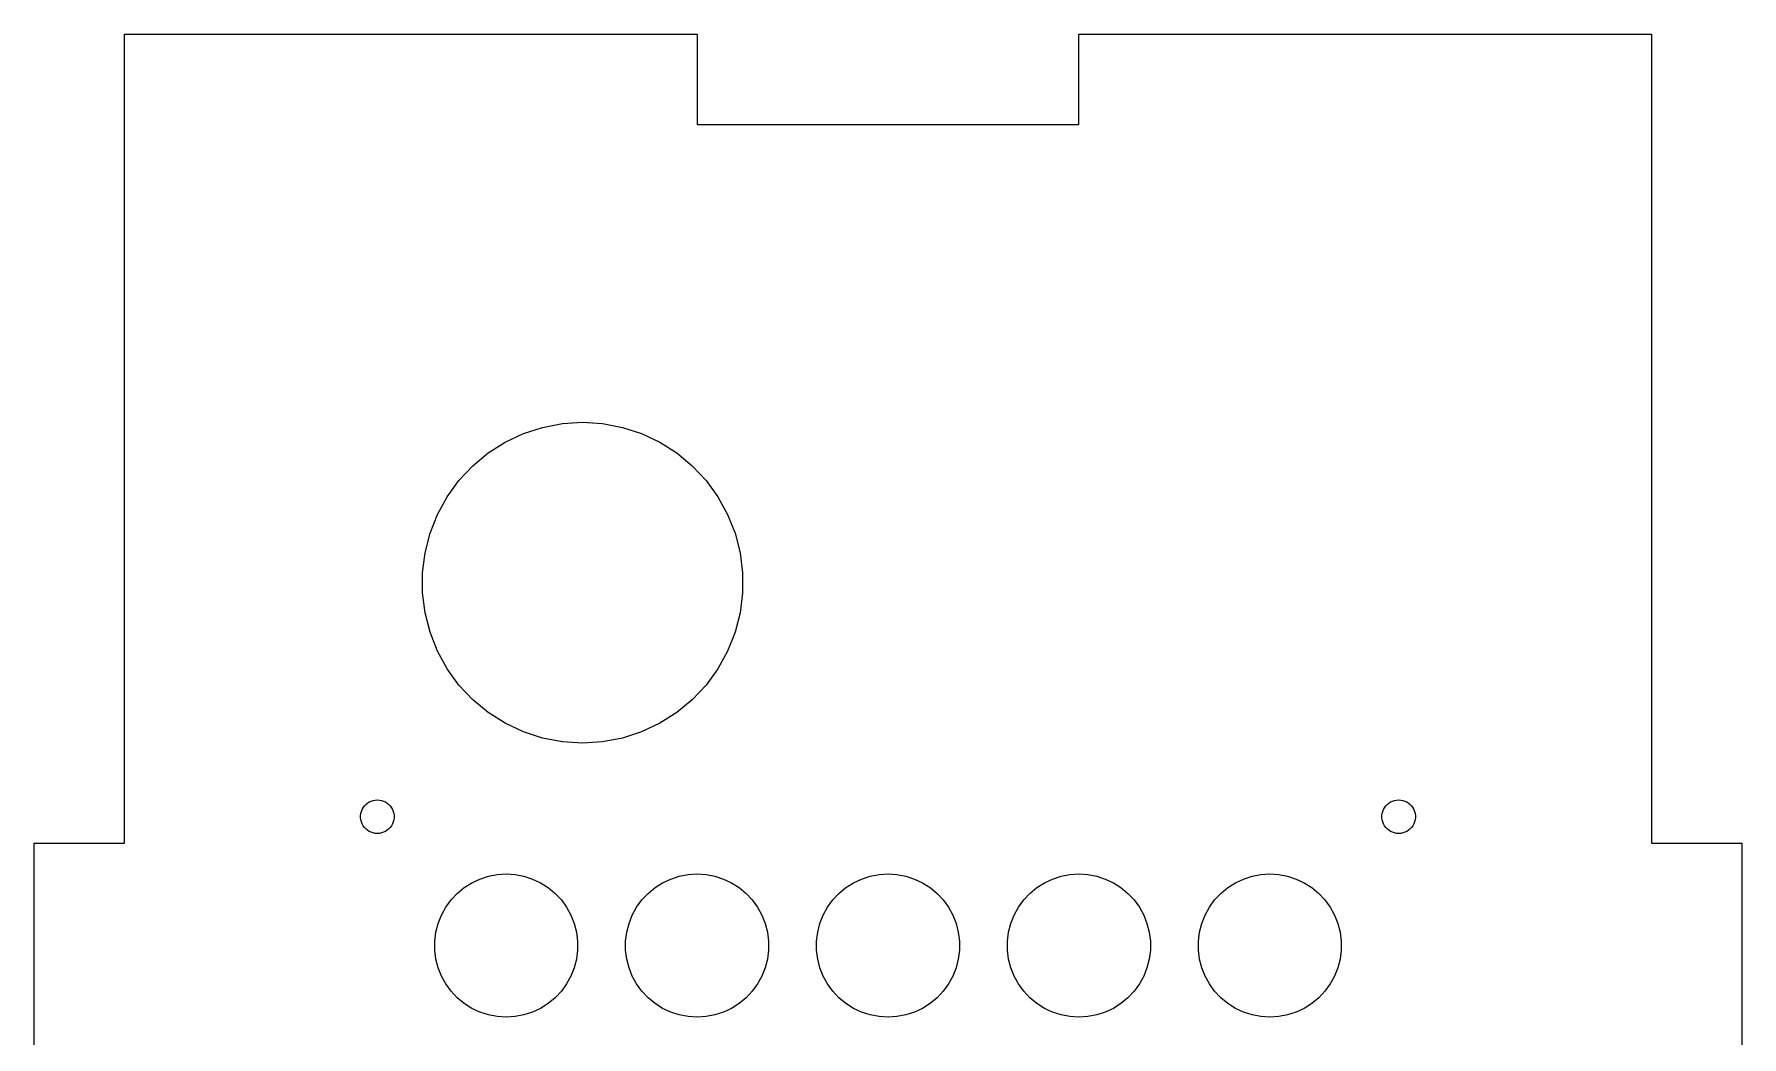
# Model space of a CAD drawing. Header units: millimetres. Extents: x -331 to 331, y -589 to 330.
# Drawn here: x -330.9 to -217.3, y 66.3 to 133 of the extents above; entities that cross this region are included whole.
import ezdxf

# ---------------------------------------------------------------- set-up
doc = ezdxf.new("R2010")
doc.units = ezdxf.units.MM
doc.layers.get('0').update_dxf_attribs({"linetype": 'CONTINUOUS', "lineweight": 0})

msp = doc.modelspace()

# ---------------------------------------------------------------- linework, layer by layer
for p, q in [((-324.925, 79.2), (-324.925, 133)), ((-324.925, 133), (-286.825, 133)), ((-286.825, 133), (-286.825, 127)), ((-261.425, 127), (-261.425, 133)), ((-261.425, 133), (-223.325, 133)), ((-223.325, 133), (-223.325, 79.2)), ((-286.825, 127), (-261.425, 127)), ((-298.372, 106.439), (-297.098, 106.853)), ((-297.098, 106.853), (-295.782, 107.104)), ((-295.782, 107.104), (-294.445, 107.188)), ((-294.445, 107.188), (-293.108, 107.104)), ((-293.108, 107.104), (-291.792, 106.853)), ((-291.792, 106.853), (-290.518, 106.439)), ((-300.715, 105.151), (-299.584, 105.868)), ((-299.584, 105.868), (-298.372, 106.439)), ((-290.518, 106.439), (-289.306, 105.868)), ((-289.306, 105.868), (-288.175, 105.151)), ((-301.748, 104.297), (-300.715, 105.151)), ((-288.175, 105.151), (-287.142, 104.297)), ((-302.665, 103.32), (-301.748, 104.297)), ((-287.142, 104.297), (-286.225, 103.32)), ((-303.452, 102.236), (-302.665, 103.32)), ((-286.225, 103.32), (-285.438, 102.236)), ((-304.098, 101.062), (-303.452, 102.236)), ((-285.438, 102.236), (-284.792, 101.062)), ((-304.591, 99.817), (-304.098, 101.062)), ((-284.792, 101.062), (-284.299, 99.817)), ((-304.924, 98.519), (-304.591, 99.817)), ((-284.299, 99.817), (-283.966, 98.519)), ((-305.092, 97.19), (-304.924, 98.519)), ((-283.966, 98.519), (-283.798, 97.19)), ((-305.092, 95.85), (-305.092, 97.19)), ((-283.798, 97.19), (-283.798, 95.85)), ((-304.924, 94.521), (-305.092, 95.85)), ((-283.798, 95.85), (-283.966, 94.521)), ((-304.591, 93.223), (-304.924, 94.521)), ((-283.966, 94.521), (-284.299, 93.223)), ((-304.098, 91.978), (-304.591, 93.223)), ((-284.299, 93.223), (-284.792, 91.978)), ((-303.452, 90.804), (-304.098, 91.978)), ((-284.792, 91.978), (-285.438, 90.804)), ((-302.665, 89.72), (-303.452, 90.804)), ((-285.438, 90.804), (-286.225, 89.72)), ((-301.748, 88.743), (-302.665, 89.72)), ((-300.715, 87.889), (-301.748, 88.743)), ((-287.142, 88.743), (-288.175, 87.889)), ((-286.225, 89.72), (-287.142, 88.743)), ((-299.584, 87.172), (-300.715, 87.889)), ((-288.175, 87.889), (-289.306, 87.172)), ((-298.372, 86.601), (-299.584, 87.172)), ((-297.098, 86.187), (-298.372, 86.601)), ((-290.518, 86.601), (-291.792, 86.187)), ((-289.306, 87.172), (-290.518, 86.601)), ((-295.782, 85.936), (-297.098, 86.187)), ((-294.445, 85.852), (-295.782, 85.936)), ((-293.108, 85.936), (-294.445, 85.852)), ((-291.792, 86.187), (-293.108, 85.936)), ((-308.863, 81.777), (-308.754, 81.867)), ((-308.754, 81.867), (-308.636, 81.942)), ((-308.636, 81.942), (-308.509, 82.002)), ((-308.509, 82.002), (-308.375, 82.045)), ((-308.375, 82.045), (-308.238, 82.071)), ((-308.238, 82.071), (-308.097, 82.08)), ((-308.097, 82.08), (-307.957, 82.071)), ((-307.957, 82.071), (-307.82, 82.045)), ((-307.82, 82.045), (-307.686, 82.002)), ((-307.686, 82.002), (-307.559, 81.942)), ((-307.559, 81.942), (-307.441, 81.867)), ((-307.441, 81.867), (-307.332, 81.777)), ((-240.918, 81.777), (-240.809, 81.867)), ((-240.809, 81.867), (-240.691, 81.942)), ((-240.691, 81.942), (-240.564, 82.002)), ((-240.564, 82.002), (-240.43, 82.045)), ((-240.43, 82.045), (-240.293, 82.071)), ((-240.293, 82.071), (-240.152, 82.08)), ((-240.152, 82.08), (-240.012, 82.071)), ((-240.012, 82.071), (-239.875, 82.045)), ((-239.875, 82.045), (-239.741, 82.002)), ((-239.741, 82.002), (-239.614, 81.942)), ((-239.614, 81.942), (-239.496, 81.867)), ((-239.496, 81.867), (-239.387, 81.777)), ((-309.213, 81.033), (-309.195, 81.172)), ((-309.213, 80.892), (-309.213, 81.033)), ((-309.195, 80.753), (-309.213, 80.892)), ((-309.195, 81.172), (-309.16, 81.308)), ((-309.16, 80.617), (-309.195, 80.753)), ((-309.16, 81.308), (-309.109, 81.438)), ((-309.109, 81.438), (-309.041, 81.561)), ((-309.041, 81.561), (-308.959, 81.675)), ((-308.959, 81.675), (-308.863, 81.777)), ((-307.332, 81.777), (-307.236, 81.675)), ((-307.236, 81.675), (-307.154, 81.561)), ((-307.154, 81.561), (-307.086, 81.438)), ((-307.086, 81.438), (-307.035, 81.308)), ((-307.035, 81.308), (-307, 81.172)), ((-307, 80.753), (-307.035, 80.617)), ((-307, 81.172), (-306.982, 81.033)), ((-306.982, 80.892), (-307, 80.753)), ((-306.982, 81.033), (-306.982, 80.892)), ((-241.268, 81.033), (-241.25, 81.172)), ((-241.268, 80.892), (-241.268, 81.033)), ((-241.25, 80.753), (-241.268, 80.892)), ((-241.25, 81.172), (-241.215, 81.308)), ((-241.215, 80.617), (-241.25, 80.753)), ((-241.215, 81.308), (-241.164, 81.438)), ((-241.164, 81.438), (-241.096, 81.561)), ((-241.096, 81.561), (-241.014, 81.675)), ((-241.014, 81.675), (-240.918, 81.777)), ((-239.387, 81.777), (-239.291, 81.675)), ((-239.291, 81.675), (-239.209, 81.561)), ((-239.209, 81.561), (-239.141, 81.438)), ((-239.141, 81.438), (-239.09, 81.308)), ((-239.09, 81.308), (-239.055, 81.172)), ((-239.055, 80.753), (-239.09, 80.617)), ((-239.055, 81.172), (-239.037, 81.033)), ((-239.037, 80.892), (-239.055, 80.753)), ((-239.037, 81.033), (-239.037, 80.892)), ((-309.109, 80.487), (-309.16, 80.617)), ((-309.041, 80.364), (-309.109, 80.487)), ((-308.959, 80.25), (-309.041, 80.364)), ((-308.863, 80.148), (-308.959, 80.25)), ((-308.754, 80.058), (-308.863, 80.148)), ((-308.636, 79.983), (-308.754, 80.058)), ((-308.509, 79.923), (-308.636, 79.983)), ((-308.375, 79.88), (-308.509, 79.923)), ((-308.238, 79.854), (-308.375, 79.88)), ((-308.097, 79.845), (-308.238, 79.854)), ((-307.957, 79.854), (-308.097, 79.845)), ((-307.82, 79.88), (-307.957, 79.854)), ((-307.686, 79.923), (-307.82, 79.88)), ((-307.559, 79.983), (-307.686, 79.923)), ((-307.441, 80.058), (-307.559, 79.983)), ((-307.332, 80.148), (-307.441, 80.058)), ((-307.236, 80.25), (-307.332, 80.148)), ((-307.154, 80.364), (-307.236, 80.25)), ((-307.086, 80.487), (-307.154, 80.364)), ((-307.035, 80.617), (-307.086, 80.487)), ((-241.164, 80.487), (-241.215, 80.617)), ((-241.096, 80.364), (-241.164, 80.487)), ((-241.014, 80.25), (-241.096, 80.364)), ((-240.918, 80.148), (-241.014, 80.25)), ((-240.809, 80.058), (-240.918, 80.148)), ((-240.691, 79.983), (-240.809, 80.058)), ((-240.564, 79.923), (-240.691, 79.983)), ((-240.43, 79.88), (-240.564, 79.923)), ((-240.293, 79.854), (-240.43, 79.88)), ((-240.152, 79.845), (-240.293, 79.854)), ((-240.012, 79.854), (-240.152, 79.845)), ((-239.875, 79.88), (-240.012, 79.854)), ((-239.741, 79.923), (-239.875, 79.88)), ((-239.614, 79.983), (-239.741, 79.923)), ((-239.496, 80.058), (-239.614, 79.983)), ((-239.387, 80.148), (-239.496, 80.058)), ((-239.291, 80.25), (-239.387, 80.148)), ((-239.209, 80.364), (-239.291, 80.25)), ((-239.141, 80.487), (-239.209, 80.364)), ((-239.09, 80.617), (-239.141, 80.487)), ((-330.925, 53.8), (-330.925, 79.2)), ((-330.925, 79.2), (-324.925, 79.2)), ((-223.325, 79.2), (-217.325, 79.2)), ((-217.325, 79.2), (-217.325, 53.8)), ((-302.785, 75.862), (-302.324, 76.243)), ((-302.324, 76.243), (-301.819, 76.563)), ((-301.819, 76.563), (-301.278, 76.818)), ((-301.278, 76.818), (-300.709, 77.003)), ((-300.709, 77.003), (-300.122, 77.115)), ((-300.122, 77.115), (-299.525, 77.153)), ((-299.525, 77.153), (-298.928, 77.115)), ((-298.928, 77.115), (-298.341, 77.003)), ((-298.341, 77.003), (-297.772, 76.818)), ((-297.772, 76.818), (-297.231, 76.563)), ((-297.231, 76.563), (-296.726, 76.243)), ((-296.726, 76.243), (-296.265, 75.862)), ((-290.085, 75.862), (-289.624, 76.243)), ((-289.624, 76.243), (-289.119, 76.563)), ((-289.119, 76.563), (-288.578, 76.818)), ((-288.578, 76.818), (-288.009, 77.003)), ((-288.009, 77.003), (-287.422, 77.115)), ((-287.422, 77.115), (-286.825, 77.153)), ((-286.825, 77.153), (-286.228, 77.115)), ((-286.228, 77.115), (-285.641, 77.003)), ((-285.641, 77.003), (-285.072, 76.818)), ((-285.072, 76.818), (-284.531, 76.563)), ((-284.531, 76.563), (-284.026, 76.243)), ((-284.026, 76.243), (-283.565, 75.862)), ((-277.385, 75.862), (-276.924, 76.243)), ((-276.924, 76.243), (-276.419, 76.563)), ((-276.419, 76.563), (-275.878, 76.818)), ((-275.878, 76.818), (-275.309, 77.003)), ((-275.309, 77.003), (-274.722, 77.115)), ((-274.722, 77.115), (-274.125, 77.153)), ((-274.125, 77.153), (-273.528, 77.115)), ((-273.528, 77.115), (-272.941, 77.003)), ((-272.941, 77.003), (-272.372, 76.818)), ((-272.372, 76.818), (-271.831, 76.563)), ((-271.831, 76.563), (-271.326, 76.243)), ((-271.326, 76.243), (-270.865, 75.862)), ((-264.685, 75.862), (-264.224, 76.243)), ((-264.224, 76.243), (-263.719, 76.563)), ((-263.719, 76.563), (-263.178, 76.818)), ((-263.178, 76.818), (-262.609, 77.003)), ((-262.609, 77.003), (-262.022, 77.115)), ((-262.022, 77.115), (-261.425, 77.153)), ((-261.425, 77.153), (-260.828, 77.115)), ((-260.828, 77.115), (-260.241, 77.003)), ((-260.241, 77.003), (-259.672, 76.818)), ((-259.672, 76.818), (-259.131, 76.563)), ((-259.131, 76.563), (-258.626, 76.243)), ((-258.626, 76.243), (-258.165, 75.862)), ((-251.985, 75.862), (-251.524, 76.243)), ((-251.524, 76.243), (-251.019, 76.563)), ((-251.019, 76.563), (-250.478, 76.818)), ((-250.478, 76.818), (-249.909, 77.003)), ((-249.909, 77.003), (-249.322, 77.115)), ((-249.322, 77.115), (-248.725, 77.153)), ((-248.725, 77.153), (-248.128, 77.115)), ((-248.128, 77.115), (-247.541, 77.003)), ((-247.541, 77.003), (-246.972, 76.818)), ((-246.972, 76.818), (-246.431, 76.563)), ((-246.431, 76.563), (-245.926, 76.243)), ((-245.926, 76.243), (-245.465, 75.862)), ((-303.546, 74.942), (-303.195, 75.426)), ((-303.195, 75.426), (-302.785, 75.862)), ((-296.265, 75.862), (-295.855, 75.426)), ((-295.855, 75.426), (-295.504, 74.942)), ((-290.846, 74.942), (-290.495, 75.426)), ((-290.495, 75.426), (-290.085, 75.862)), ((-283.565, 75.862), (-283.155, 75.426)), ((-283.155, 75.426), (-282.804, 74.942)), ((-278.146, 74.942), (-277.795, 75.426)), ((-277.795, 75.426), (-277.385, 75.862)), ((-270.865, 75.862), (-270.455, 75.426)), ((-270.455, 75.426), (-270.104, 74.942)), ((-265.446, 74.942), (-265.095, 75.426)), ((-265.095, 75.426), (-264.685, 75.862)), ((-258.165, 75.862), (-257.755, 75.426)), ((-257.755, 75.426), (-257.404, 74.942)), ((-252.746, 74.942), (-252.395, 75.426)), ((-252.395, 75.426), (-251.985, 75.862)), ((-245.465, 75.862), (-245.055, 75.426)), ((-245.055, 75.426), (-244.704, 74.942)), ((-304.203, 73.282), (-304.054, 73.862)), ((-304.054, 73.862), (-303.834, 74.418)), ((-303.834, 74.418), (-303.546, 74.942)), ((-295.504, 74.942), (-295.216, 74.418)), ((-295.216, 74.418), (-294.996, 73.862)), ((-294.996, 73.862), (-294.847, 73.282)), ((-291.503, 73.282), (-291.354, 73.862)), ((-291.354, 73.862), (-291.134, 74.418)), ((-291.134, 74.418), (-290.846, 74.942)), ((-282.804, 74.942), (-282.516, 74.418)), ((-282.516, 74.418), (-282.296, 73.862)), ((-282.296, 73.862), (-282.147, 73.282)), ((-278.803, 73.282), (-278.654, 73.862)), ((-278.654, 73.862), (-278.434, 74.418)), ((-278.434, 74.418), (-278.146, 74.942)), ((-270.104, 74.942), (-269.816, 74.418)), ((-269.816, 74.418), (-269.596, 73.862)), ((-269.596, 73.862), (-269.447, 73.282)), ((-266.103, 73.282), (-265.954, 73.862)), ((-265.954, 73.862), (-265.734, 74.418)), ((-265.734, 74.418), (-265.446, 74.942)), ((-257.404, 74.942), (-257.116, 74.418)), ((-257.116, 74.418), (-256.896, 73.862)), ((-256.896, 73.862), (-256.747, 73.282)), ((-253.403, 73.282), (-253.254, 73.862)), ((-253.254, 73.862), (-253.034, 74.418)), ((-253.034, 74.418), (-252.746, 74.942)), ((-244.704, 74.942), (-244.416, 74.418)), ((-244.416, 74.418), (-244.196, 73.862)), ((-244.196, 73.862), (-244.047, 73.282)), ((-304.278, 72.689), (-304.203, 73.282)), ((-294.847, 73.282), (-294.772, 72.689)), ((-291.578, 72.689), (-291.503, 73.282)), ((-282.147, 73.282), (-282.072, 72.689)), ((-278.878, 72.689), (-278.803, 73.282)), ((-269.447, 73.282), (-269.372, 72.689)), ((-266.178, 72.689), (-266.103, 73.282)), ((-256.747, 73.282), (-256.672, 72.689)), ((-253.478, 72.689), (-253.403, 73.282)), ((-244.047, 73.282), (-243.972, 72.689)), ((-304.278, 72.091), (-304.278, 72.689)), ((-304.203, 71.498), (-304.278, 72.091)), ((-294.772, 72.091), (-294.847, 71.498)), ((-294.772, 72.689), (-294.772, 72.091)), ((-291.578, 72.091), (-291.578, 72.689)), ((-291.503, 71.498), (-291.578, 72.091)), ((-282.072, 72.091), (-282.147, 71.498)), ((-282.072, 72.689), (-282.072, 72.091)), ((-278.878, 72.091), (-278.878, 72.689)), ((-278.803, 71.498), (-278.878, 72.091)), ((-269.372, 72.091), (-269.447, 71.498)), ((-269.372, 72.689), (-269.372, 72.091)), ((-266.178, 72.091), (-266.178, 72.689)), ((-266.103, 71.498), (-266.178, 72.091)), ((-256.672, 72.091), (-256.747, 71.498)), ((-256.672, 72.689), (-256.672, 72.091)), ((-253.478, 72.091), (-253.478, 72.689)), ((-253.403, 71.498), (-253.478, 72.091)), ((-243.972, 72.091), (-244.047, 71.498)), ((-243.972, 72.689), (-243.972, 72.091)), ((-304.054, 70.918), (-304.203, 71.498)), ((-303.834, 70.362), (-304.054, 70.918)), ((-294.996, 70.918), (-295.216, 70.362)), ((-294.847, 71.498), (-294.996, 70.918)), ((-291.354, 70.918), (-291.503, 71.498)), ((-291.134, 70.362), (-291.354, 70.918)), ((-282.296, 70.918), (-282.516, 70.362)), ((-282.147, 71.498), (-282.296, 70.918)), ((-278.654, 70.918), (-278.803, 71.498)), ((-278.434, 70.362), (-278.654, 70.918)), ((-269.596, 70.918), (-269.816, 70.362)), ((-269.447, 71.498), (-269.596, 70.918)), ((-265.954, 70.918), (-266.103, 71.498)), ((-265.734, 70.362), (-265.954, 70.918)), ((-256.896, 70.918), (-257.116, 70.362)), ((-256.747, 71.498), (-256.896, 70.918)), ((-253.254, 70.918), (-253.403, 71.498)), ((-253.034, 70.362), (-253.254, 70.918)), ((-244.196, 70.918), (-244.416, 70.362)), ((-244.047, 71.498), (-244.196, 70.918)), ((-303.546, 69.838), (-303.834, 70.362)), ((-303.195, 69.354), (-303.546, 69.838)), ((-302.785, 68.918), (-303.195, 69.354)), ((-295.855, 69.354), (-296.265, 68.918)), ((-295.504, 69.838), (-295.855, 69.354)), ((-295.216, 70.362), (-295.504, 69.838)), ((-290.846, 69.838), (-291.134, 70.362)), ((-290.495, 69.354), (-290.846, 69.838)), ((-290.085, 68.918), (-290.495, 69.354)), ((-283.155, 69.354), (-283.565, 68.918)), ((-282.804, 69.838), (-283.155, 69.354)), ((-282.516, 70.362), (-282.804, 69.838)), ((-278.146, 69.838), (-278.434, 70.362)), ((-277.795, 69.354), (-278.146, 69.838)), ((-277.385, 68.918), (-277.795, 69.354)), ((-270.455, 69.354), (-270.865, 68.918)), ((-270.104, 69.838), (-270.455, 69.354)), ((-269.816, 70.362), (-270.104, 69.838)), ((-265.446, 69.838), (-265.734, 70.362)), ((-265.095, 69.354), (-265.446, 69.838)), ((-264.685, 68.918), (-265.095, 69.354)), ((-257.755, 69.354), (-258.165, 68.918)), ((-257.404, 69.838), (-257.755, 69.354)), ((-257.116, 70.362), (-257.404, 69.838)), ((-252.746, 69.838), (-253.034, 70.362)), ((-252.395, 69.354), (-252.746, 69.838)), ((-251.985, 68.918), (-252.395, 69.354)), ((-245.055, 69.354), (-245.465, 68.918)), ((-244.704, 69.838), (-245.055, 69.354)), ((-244.416, 70.362), (-244.704, 69.838)), ((-302.324, 68.537), (-302.785, 68.918)), ((-301.819, 68.217), (-302.324, 68.537)), ((-301.278, 67.962), (-301.819, 68.217)), ((-297.231, 68.217), (-297.772, 67.962)), ((-296.726, 68.537), (-297.231, 68.217)), ((-296.265, 68.918), (-296.726, 68.537)), ((-289.624, 68.537), (-290.085, 68.918)), ((-289.119, 68.217), (-289.624, 68.537)), ((-288.578, 67.962), (-289.119, 68.217)), ((-284.531, 68.217), (-285.072, 67.962)), ((-284.026, 68.537), (-284.531, 68.217)), ((-283.565, 68.918), (-284.026, 68.537)), ((-276.924, 68.537), (-277.385, 68.918)), ((-276.419, 68.217), (-276.924, 68.537)), ((-275.878, 67.962), (-276.419, 68.217)), ((-271.831, 68.217), (-272.372, 67.962)), ((-271.326, 68.537), (-271.831, 68.217)), ((-270.865, 68.918), (-271.326, 68.537)), ((-264.224, 68.537), (-264.685, 68.918)), ((-263.719, 68.217), (-264.224, 68.537)), ((-263.178, 67.962), (-263.719, 68.217)), ((-259.131, 68.217), (-259.672, 67.962)), ((-258.626, 68.537), (-259.131, 68.217)), ((-258.165, 68.918), (-258.626, 68.537)), ((-251.524, 68.537), (-251.985, 68.918)), ((-251.019, 68.217), (-251.524, 68.537)), ((-250.478, 67.962), (-251.019, 68.217)), ((-246.431, 68.217), (-246.972, 67.962)), ((-245.926, 68.537), (-246.431, 68.217)), ((-245.465, 68.918), (-245.926, 68.537)), ((-300.709, 67.777), (-301.278, 67.962)), ((-300.122, 67.665), (-300.709, 67.777)), ((-299.525, 67.628), (-300.122, 67.665)), ((-298.928, 67.665), (-299.525, 67.628)), ((-298.341, 67.777), (-298.928, 67.665)), ((-297.772, 67.962), (-298.341, 67.777)), ((-288.009, 67.777), (-288.578, 67.962)), ((-287.422, 67.665), (-288.009, 67.777)), ((-286.825, 67.628), (-287.422, 67.665)), ((-286.228, 67.665), (-286.825, 67.628)), ((-285.641, 67.777), (-286.228, 67.665)), ((-285.072, 67.962), (-285.641, 67.777)), ((-275.309, 67.777), (-275.878, 67.962)), ((-274.722, 67.665), (-275.309, 67.777)), ((-274.125, 67.628), (-274.722, 67.665)), ((-273.528, 67.665), (-274.125, 67.628)), ((-272.941, 67.777), (-273.528, 67.665)), ((-272.372, 67.962), (-272.941, 67.777)), ((-262.609, 67.777), (-263.178, 67.962)), ((-262.022, 67.665), (-262.609, 67.777)), ((-261.425, 67.628), (-262.022, 67.665)), ((-260.828, 67.665), (-261.425, 67.628)), ((-260.241, 67.777), (-260.828, 67.665)), ((-259.672, 67.962), (-260.241, 67.777)), ((-249.909, 67.777), (-250.478, 67.962)), ((-249.322, 67.665), (-249.909, 67.777)), ((-248.725, 67.628), (-249.322, 67.665)), ((-248.128, 67.665), (-248.725, 67.628)), ((-247.541, 67.777), (-248.128, 67.665)), ((-246.972, 67.962), (-247.541, 67.777))]:
    msp.add_line(p, q)

doc.saveas('drawing.dxf')
